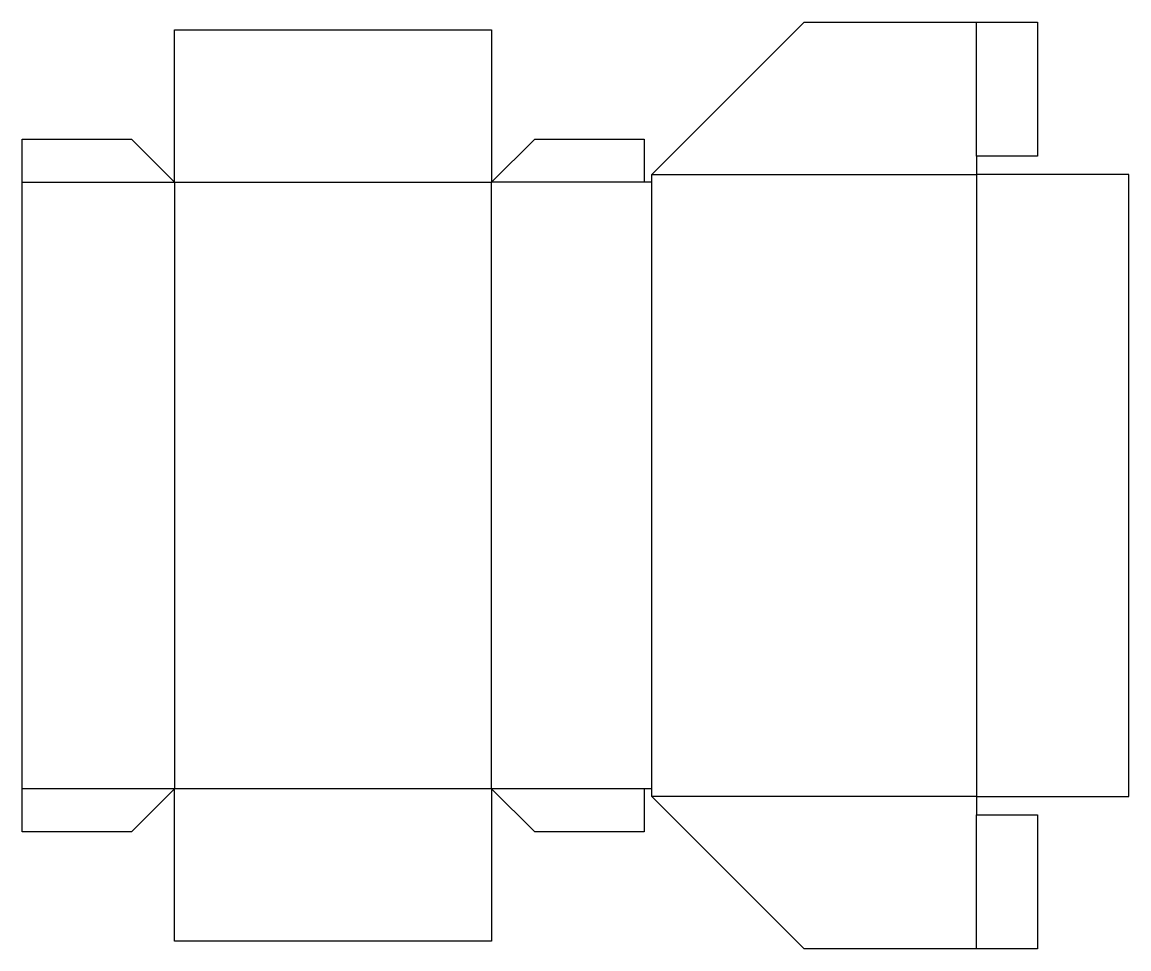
# Model space of a CAD drawing. Header units: inches. Extents: x -2.7 to 15.5, y -12.5 to 2.7.
import ezdxf

# ---------------------------------------------------------------- set-up
doc = ezdxf.new("R2010")
doc.units = ezdxf.units.IN
doc.header["$MEASUREMENT"] = 0
doc.layers.get('0').update_dxf_attribs({"color": 253, "lineweight": 70, "true_color": 0x8faf8f})

msp = doc.modelspace()

# ---------------------------------------------------------------- linework, layer by layer
at = {"color": 98, "lineweight": -3, "true_color": 0x054805}
for p, q in [((7.665, 0.235), (10.165, 2.735)), ((10.165, 2.735), (12.99, 2.735)), ((12.99, 0.535), (12.99, 2.735)), ((12.99, 2.735), (13.99, 2.735)), ((13.99, 2.735), (13.99, 0.535)), ((-0.16, 2.61), (5.04, 2.61)), ((-0.16, 0.11), (-0.16, 2.61)), ((5.04, 2.61), (5.04, 0.11)), ((-2.66, 0.11), (-2.66, 0.817)), ((-2.66, 0.817), (-0.867, 0.817)), ((-0.867, 0.817), (-0.16, 0.11)), ((5.04, 0.11), (5.747, 0.817)), ((5.747, 0.817), (7.54, 0.817)), ((7.54, 0.817), (7.54, 0.11)), ((13.99, 0.535), (12.99, 0.535)), ((12.99, 0.535), (12.99, 0.235)), ((7.665, 0.235), (12.99, 0.235)), ((7.665, -9.965), (7.665, 0.235)), ((15.49, 0.235), (12.99, 0.235)), ((12.99, 0.235), (12.99, -9.965)), ((15.49, -9.965), (15.49, 0.235)), ((-2.66, 0.11), (-0.16, 0.11)), ((-2.66, -9.84), (-2.66, 0.11)), ((-0.16, 0.11), (5.04, 0.11)), ((-0.16, 0.11), (-0.16, -9.84)), ((7.665, 0.11), (5.04, 0.11)), ((5.04, -9.84), (5.04, 0.11)), ((-0.16, -9.84), (-2.66, -9.84)), ((-2.66, -10.547), (-2.66, -9.84)), ((-0.16, -9.84), (-0.867, -10.547)), ((5.04, -9.84), (-0.16, -9.84)), ((-0.16, -12.34), (-0.16, -9.84)), ((7.665, -9.84), (5.04, -9.84)), ((5.747, -10.547), (5.04, -9.84)), ((5.04, -9.84), (5.04, -12.34)), ((7.54, -9.84), (7.54, -10.547)), ((10.165, -12.465), (7.665, -9.965)), ((12.99, -9.965), (7.665, -9.965)), ((12.99, -9.965), (12.99, -10.265)), ((12.99, -9.965), (15.49, -9.965)), ((12.99, -12.465), (12.99, -10.265)), ((12.99, -10.265), (13.99, -10.265)), ((13.99, -10.265), (13.99, -12.465)), ((-0.867, -10.547), (-2.66, -10.547)), ((7.54, -10.547), (5.747, -10.547)), ((5.04, -12.34), (-0.16, -12.34)), ((12.99, -12.465), (10.165, -12.465)), ((13.99, -12.465), (12.99, -12.465))]:
    msp.add_line(p, q, dxfattribs=at)

doc.saveas('drawing.dxf')
